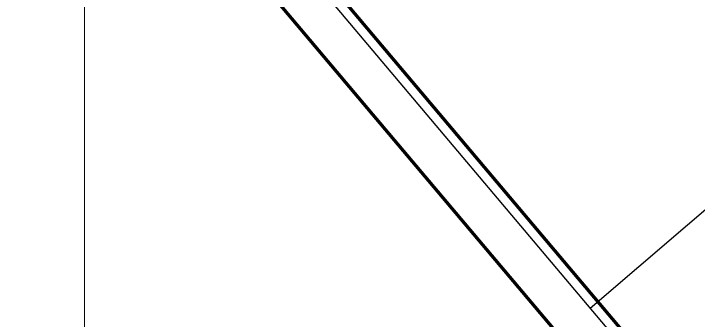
# Model space of a CAD drawing. Header units: millimetres. Extents: x 37412591 to 74834139, y 4258245 to 8527567.
# Drawn here: x 37414465.6 to 37414798.6, y 4258773.7 to 4258922.6 of the extents above; entities that cross this region are included whole.
import ezdxf

# ---------------------------------------------------------------- set-up
doc = ezdxf.new("R2010")
doc.units = ezdxf.units.MM
doc.layers.add('MAPLAYER_0', color=1, linetype='Continuous')
doc.layers.add('井田边界', color=7, linetype='Continuous')
doc.layers.add('保安煤柱线', color=1, linetype='线圈线（保安煤柱线） ----0-----0----0-----0----0-----0--', lineweight=30)
doc.styles.get("Standard").update_dxf_attribs({"font": 'simfang.ttf', "width": 0.6667})
doc.linetypes.add('FENCELINE1', pattern='A,6.35,-2.54,[133,ltypeshp.shx,S=2.54,R=0,X=-2.54,Y=0],-2.54,25.4', length=36.83)
doc.linetypes.add('井田境界', pattern='A,10,-4,["+",Standard,S=4,R=0,X=-2,Y=-2],-4,10', length=28)
doc.linetypes.add('线圈线（保安煤柱线） ----0-----0----0-----0----0-----0--', pattern='A,14.5,-2,[133,ltypeshp.shx,S=0.5,R=0,X=0,Y=0],-3,25.4', length=44.9)

msp = doc.modelspace()

# ---------------------------------------------------------------- linework, layer by layer
at = {"linetype": 'ByBlock', "lineweight": 20}
msp.add_line((37414500, 4258300.88, 4910.12), (37414500, 4263462.94, 4910.12), dxfattribs=at)
at = {"color": 3, "lineweight": 100, "ltscale": 10}
msp.add_polyline3d([(37415661.38, 4263247.38, 0), (37416018.55, 4261181.59, 0), (37416028.51, 4260479.55, 0), (37416063.68, 4259635.34, 0), (37416077.34, 4259307.43, 0), (37416079.21, 4259262.51, 0), (37415873.11, 4258928.31, 0), (37415672.63, 4258832.98, 0), (37415452.62, 4258728.36, 0), (37415109.19, 4258629.51, 0), (37414924.15, 4258576.4, 0), (37412941.65, 4260923.05, 0), (37413501.52, 4261401.53, 0)], dxfattribs=at)
at = {"layer": 'MAPLAYER_0', "linetype": 'ByBlock', "elevation": 4910.12}
msp.add_lwpolyline([(37414745.97, 4258779.56), (37414817.03, 4258840.22), (37414931.93, 4258943.95), (37414995.53, 4259001.77), (37415168.27, 4259126.8), (37415305.59, 4259181.01), (37415410.39, 4259184.62), (37415547.12, 4259152.07), (37415620.81, 4259105.18), (37415663.35, 4259054.53), (37415705.68, 4258980.95), (37415730.8, 4258915.63), (37415746.24, 4258862.45)], dxfattribs=at)
at = {"layer": '井田边界', "color": 0, "linetype": '井田境界', "lineweight": 100, "ltscale": 5}
msp.add_lwpolyline([(37416043.52, 4261183.92), (37416053.51, 4260479.91), (37416104.51, 4259255.91), (37415890.51, 4258908.9), (37415461.5, 4258704.9), (37414915.5, 4258547.9), (37412906.49, 4260925.93), (37415678.53, 4263294.94)], close=True, dxfattribs=at)
at = {"layer": '保安煤柱线', "color": 1, "linetype": 'FENCELINE1', "lineweight": 30, "ltscale": 2}
msp.add_line((37412934.63, 4260923.63, 4911.4), (37414922.44, 4258570.71, 4911.4), dxfattribs=at)

doc.saveas('drawing.dxf')
